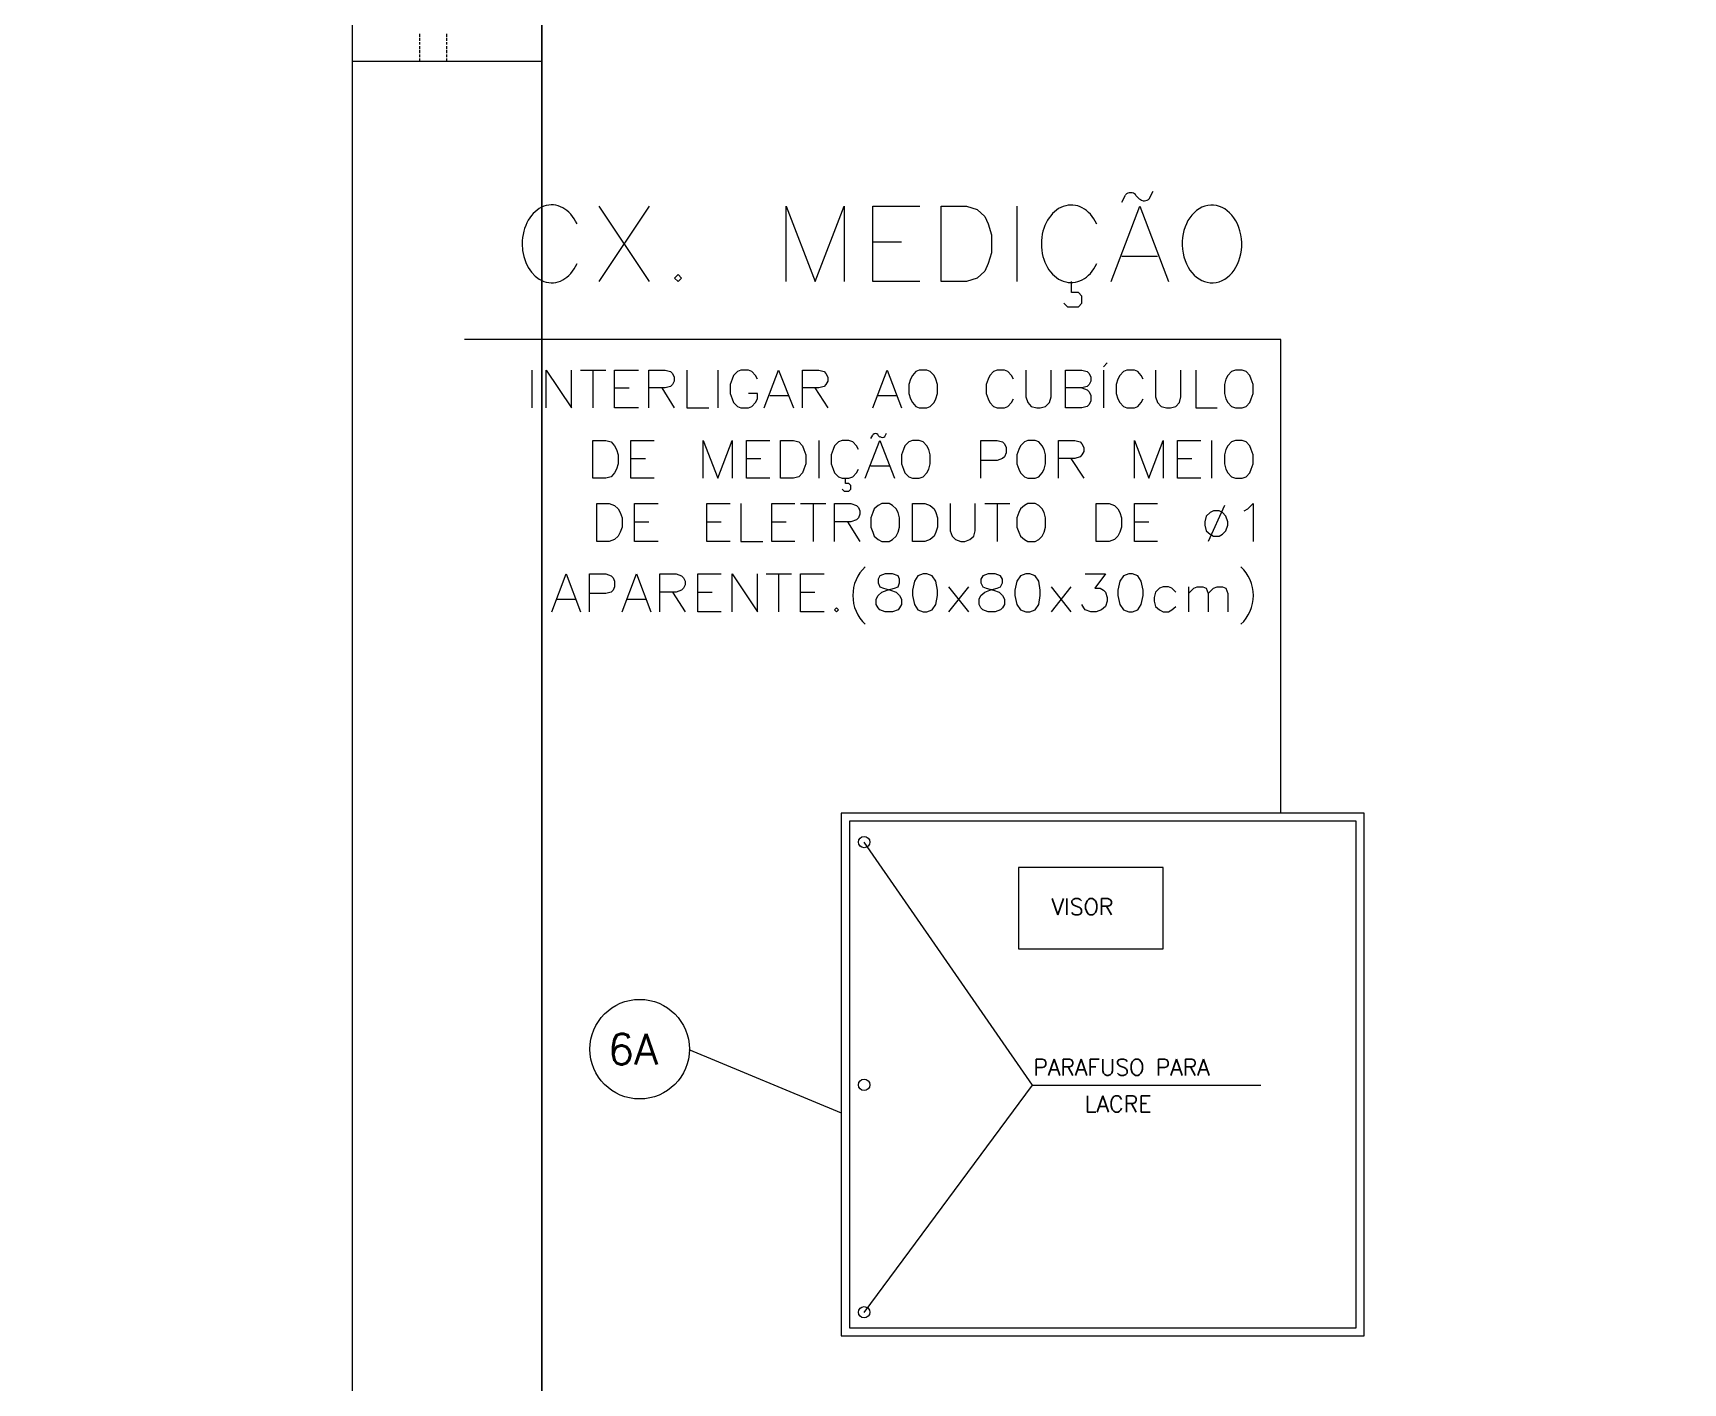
# Model space of a CAD drawing. Header units: inches. Extents: x 5 to 1823, y 18 to 726.
# Drawn here: x 132.2 to 207, y 165.9 to 227 of the extents above; entities that cross this region are included whole.
import ezdxf

# ---------------------------------------------------------------- set-up
doc = ezdxf.new("R2010")
doc.units = ezdxf.units.IN
doc.header["$MEASUREMENT"] = 0
for name, color, linetype in [('PDF2_0', 7, 'Continuous'), ('PDF2_EL0001', 1, 'Continuous'), ('PDF2_Texto', 1, 'Continuous')]:
    doc.layers.add(name, color=color, linetype=linetype)
doc.layers.add('PDF2_EL0012', color=7, linetype='Continuous', true_color=0x00dddd)
doc.layers.add('PDF2_ENIT-EL00132', color=7, linetype='Continuous', true_color=0x00dddd)
doc.styles.add('PDF RomanS', font='romans__.ttf')

msp = doc.modelspace()

# ---------------------------------------------------------------- linework, layer by layer
at = {"layer": 'PDF2_0', "lineweight": 5}
for points in [[(149.74, 226.877), (149.74, 227.012)], [(149.74, 226.698), (149.74, 226.833)], [(149.74, 226.518), (149.74, 226.63)], [(150.952, 226.877), (150.952, 227.012)], [(150.952, 226.698), (150.952, 226.833)], [(150.952, 226.518), (150.952, 226.63)], [(149.74, 226.316), (149.74, 226.451)], [(149.74, 226.137), (149.74, 226.271)], [(149.74, 225.957), (149.74, 226.069)], [(149.74, 225.777), (149.74, 225.89)], [(150.952, 226.316), (150.952, 226.451)], [(150.952, 226.137), (150.952, 226.271)], [(150.952, 225.957), (150.952, 226.069)], [(150.952, 225.777), (150.952, 225.89)], [(146.686, 225.777), (155.263, 225.777)], [(182.789, 219.536), (182.969, 219.872)], [(157.845, 219.199), (160.135, 215.786)], [(160.135, 219.199), (157.845, 215.786)], [(166.332, 215.786), (166.332, 219.199), (167.657, 215.786), (168.959, 219.199), (168.959, 215.786)], [(172.394, 215.786), (170.261, 215.786), (170.261, 219.199), (172.394, 219.199)], [(176.795, 219.199), (176.795, 215.786)], [(181.06, 215.786), (182.363, 219.199), (183.665, 215.786)], [(181.554, 219.378), (181.712, 219.693)], [(170.261, 217.582), (171.563, 217.582)], [(181.554, 216.931), (183.171, 216.931)], [(178.927, 214.798), (179.085, 214.641), (179.579, 214.641), (179.736, 214.798), (179.736, 215.113), (179.579, 215.292), (179.264, 215.292), (179.264, 215.786)], [(188.761, 191.695), (188.761, 213.159), (151.761, 213.159)], [(154.814, 211.767), (154.814, 210.061)], [(155.465, 210.061), (155.465, 211.767), (156.61, 210.061), (156.61, 211.767)], [(157.014, 211.767), (158.159, 211.767)], [(157.576, 211.767), (157.576, 210.061)], [(159.641, 210.061), (158.564, 210.061), (158.564, 211.767), (159.641, 211.767)], [(160.113, 210.061), (160.113, 211.767), (160.854, 211.767), (161.101, 211.7), (161.19, 211.61), (161.258, 211.453), (161.258, 211.273), (161.19, 211.116), (161.101, 211.026), (160.854, 210.959), (160.113, 210.959)], [(161.842, 211.767), (161.842, 210.061), (162.829, 210.061)], [(163.234, 211.767), (163.234, 210.061)], [(165.03, 211.363), (164.94, 211.52), (164.783, 211.7), (164.626, 211.767), (164.289, 211.767), (164.132, 211.7), (163.952, 211.52), (163.885, 211.363), (163.795, 211.116), (163.795, 210.712), (163.885, 210.465), (163.952, 210.308), (164.132, 210.128), (164.289, 210.061), (164.626, 210.061), (164.783, 210.128), (164.94, 210.308), (165.03, 210.465), (165.03, 210.712), (164.626, 210.712)], [(165.344, 210.061), (165.995, 211.767), (166.669, 210.061)], [(167.073, 210.061), (167.073, 211.767), (167.814, 211.767), (168.061, 211.7), (168.128, 211.61), (168.218, 211.453), (168.218, 211.273), (168.128, 211.116), (168.061, 211.026), (167.814, 210.959), (167.073, 210.959)], [(170.261, 210.061), (170.912, 211.767), (171.563, 210.061)], [(176.637, 211.363), (176.548, 211.52), (176.39, 211.7), (176.233, 211.767), (175.896, 211.767), (175.739, 211.7), (175.56, 211.52), (175.492, 211.363), (175.403, 211.116), (175.403, 210.712), (175.492, 210.465), (175.56, 210.308), (175.739, 210.128), (175.896, 210.061), (176.233, 210.061), (176.39, 210.128), (176.548, 210.308), (176.637, 210.465)], [(177.199, 211.767), (177.199, 210.555), (177.288, 210.308), (177.446, 210.128), (177.693, 210.061), (177.85, 210.061), (178.097, 210.128), (178.276, 210.308), (178.344, 210.555), (178.344, 211.767)], [(179.736, 210.959), (179.983, 210.869), (180.073, 210.779), (180.14, 210.622), (180.14, 210.375), (180.073, 210.218), (179.983, 210.128), (179.736, 210.061), (178.995, 210.061), (178.995, 211.767), (179.736, 211.767), (179.983, 211.7), (180.073, 211.61), (180.14, 211.453), (180.14, 211.273), (180.073, 211.116), (179.983, 211.026), (179.736, 210.959), (178.995, 210.959)], [(180.724, 211.924), (180.881, 212.104)], [(180.724, 211.767), (180.724, 210.061)], [(182.52, 211.363), (182.43, 211.52), (182.273, 211.7), (182.116, 211.767), (181.779, 211.767), (181.622, 211.7), (181.465, 211.52), (181.375, 211.363), (181.285, 211.116), (181.285, 210.712), (181.375, 210.465), (181.465, 210.308), (181.622, 210.128), (181.779, 210.061), (182.116, 210.061), (182.273, 210.128), (182.43, 210.308), (182.52, 210.465)], [(183.081, 211.767), (183.081, 210.555), (183.171, 210.308), (183.328, 210.128), (183.575, 210.061), (183.755, 210.061), (184.002, 210.128), (184.159, 210.308), (184.226, 210.555), (184.226, 211.767)], [(184.9, 211.767), (184.9, 210.061), (185.865, 210.061)], [(158.564, 210.959), (159.215, 210.959)], [(160.696, 210.959), (161.258, 210.061)], [(167.634, 210.959), (168.218, 210.061)], [(165.591, 210.622), (166.422, 210.622)], [(170.508, 210.622), (171.316, 210.622)], [(170.171, 208.669), (170.261, 208.826)], [(170.486, 208.826), (170.575, 208.736)], [(170.8, 208.736), (170.89, 208.916)], [(160.36, 206.873), (159.304, 206.873), (159.304, 208.579), (160.36, 208.579)], [(162.582, 206.873), (162.582, 208.579), (163.234, 206.873), (163.885, 208.579), (163.885, 206.873)], [(165.591, 206.873), (164.536, 206.873), (164.536, 208.579), (165.591, 208.579)], [(167.814, 208.579), (167.814, 206.873)], [(169.61, 208.175), (169.52, 208.332), (169.363, 208.512), (169.183, 208.579), (168.869, 208.579), (168.712, 208.512), (168.532, 208.332), (168.465, 208.175), (168.375, 207.928), (168.375, 207.524), (168.465, 207.277), (168.532, 207.12), (168.712, 206.94), (168.869, 206.873), (169.183, 206.873), (169.363, 206.94), (169.52, 207.12), (169.61, 207.277)], [(169.924, 206.873), (170.575, 208.579), (171.249, 206.873)], [(175.156, 206.873), (175.156, 208.579), (175.896, 208.579), (176.143, 208.512), (176.233, 208.422), (176.301, 208.265), (176.301, 208.018), (176.233, 207.838), (176.143, 207.771), (175.896, 207.681), (175.156, 207.681)], [(178.681, 206.873), (178.681, 208.579), (179.421, 208.579), (179.668, 208.512), (179.736, 208.422), (179.826, 208.265), (179.826, 208.085), (179.736, 207.928), (179.668, 207.838), (179.421, 207.771), (178.681, 207.771)], [(182.116, 206.873), (182.116, 208.579), (182.767, 206.873), (183.418, 208.579), (183.418, 206.873)], [(185.124, 206.873), (184.069, 206.873), (184.069, 208.579), (185.124, 208.579)], [(185.618, 208.579), (185.618, 206.873)], [(159.304, 207.771), (159.956, 207.771)], [(164.536, 207.771), (165.187, 207.771)], [(170.171, 207.434), (171.002, 207.434)], [(179.242, 207.771), (179.826, 206.873)], [(184.069, 207.771), (184.72, 207.771)], [(168.869, 206.379), (168.959, 206.289), (169.183, 206.289), (169.273, 206.379), (169.273, 206.536), (169.183, 206.626), (169.026, 206.626), (169.026, 206.873)], [(160.539, 203.999), (159.462, 203.999), (159.462, 205.728), (160.539, 205.728)], [(163.795, 203.999), (162.74, 203.999), (162.74, 205.728), (163.795, 205.728)], [(164.289, 205.728), (164.289, 203.999), (165.277, 203.999)], [(166.736, 203.999), (165.681, 203.999), (165.681, 205.728), (166.736, 205.728)], [(166.983, 205.728), (168.128, 205.728)], [(167.567, 205.728), (167.567, 203.999)], [(168.532, 203.999), (168.532, 205.728), (169.273, 205.728), (169.52, 205.638), (169.61, 205.548), (169.677, 205.391), (169.677, 205.234), (169.61, 205.077), (169.52, 204.987), (169.273, 204.897), (168.532, 204.897)], [(173.764, 205.728), (173.764, 204.493), (173.853, 204.246), (174.01, 204.089), (174.257, 203.999), (174.437, 203.999), (174.662, 204.089), (174.841, 204.246), (174.909, 204.493), (174.909, 205.728)], [(175.335, 205.728), (176.48, 205.728)], [(175.896, 205.728), (175.896, 203.999)], [(183.171, 203.999), (182.116, 203.999), (182.116, 205.728), (183.171, 205.728)], [(187.1, 205.391), (187.257, 205.481), (187.504, 205.728), (187.504, 203.999)], [(159.462, 204.897), (160.113, 204.897)], [(162.74, 204.897), (163.391, 204.897)], [(165.681, 204.897), (166.332, 204.897)], [(169.116, 204.897), (169.677, 203.999)], [(182.116, 204.897), (182.767, 204.897)], [(186.202, 205.638), (185.461, 203.999)], [(155.712, 200.811), (156.363, 202.539), (157.014, 200.811)], [(157.418, 200.811), (157.418, 202.539), (158.159, 202.539), (158.406, 202.45), (158.496, 202.36), (158.564, 202.203), (158.564, 201.956), (158.496, 201.799), (158.406, 201.709), (158.159, 201.641), (157.418, 201.641)], [(158.9, 200.811), (159.551, 202.539), (160.203, 200.811)], [(160.607, 200.811), (160.607, 202.539), (161.348, 202.539), (161.595, 202.45), (161.684, 202.36), (161.752, 202.203), (161.752, 202.046), (161.684, 201.888), (161.595, 201.799), (161.348, 201.709), (160.607, 201.709)], [(163.391, 200.811), (162.335, 200.811), (162.335, 202.539), (163.391, 202.539)], [(163.885, 200.811), (163.885, 202.539), (165.03, 200.811), (165.03, 202.539)], [(165.434, 202.539), (166.579, 202.539)], [(165.995, 202.539), (165.995, 200.811)], [(168.061, 200.811), (166.983, 200.811), (166.983, 202.539), (168.061, 202.539)], [(173.696, 201.956), (174.594, 200.811)], [(174.594, 201.956), (173.696, 200.811)], [(178.344, 201.956), (179.242, 200.811)], [(179.242, 201.956), (178.344, 200.811)], [(179.893, 202.539), (180.813, 202.539), (180.319, 201.888), (180.566, 201.888), (180.724, 201.799), (180.813, 201.709), (180.881, 201.462), (180.881, 201.305), (180.813, 201.058), (180.634, 200.9), (180.387, 200.811), (180.14, 200.811), (179.893, 200.9), (179.826, 200.99), (179.736, 201.147)], [(184.002, 201.709), (183.822, 201.888), (183.665, 201.956), (183.418, 201.956), (183.261, 201.888), (183.081, 201.709), (183.014, 201.462), (183.014, 201.305), (183.081, 201.058), (183.261, 200.9), (183.418, 200.811), (183.665, 200.811), (183.822, 200.9), (184.002, 201.058)], [(184.563, 201.956), (184.563, 200.811)], [(184.563, 201.641), (184.81, 201.888), (184.967, 201.956), (185.214, 201.956), (185.371, 201.888), (185.461, 201.641), (185.461, 200.811)], [(185.461, 201.641), (185.708, 201.888), (185.865, 201.956), (186.112, 201.956), (186.269, 201.888), (186.359, 201.641), (186.359, 200.811)], [(155.959, 201.394), (156.767, 201.394)], [(159.147, 201.394), (159.956, 201.394)], [(161.19, 201.709), (161.752, 200.811)], [(162.335, 201.709), (162.987, 201.709)], [(166.983, 201.709), (167.634, 201.709)], [(169.857, 190.371), (177.491, 179.369), (169.857, 169.064)], [(177.491, 179.369), (187.841, 179.369)]]:
    msp.add_lwpolyline(points, dxfattribs=at)
for points in [[(173.359, 215.786), (173.359, 219.199), (174.504, 219.199), (174.998, 219.042), (175.335, 218.727), (175.492, 218.391), (175.649, 217.897), (175.649, 217.088), (175.492, 216.594), (175.335, 216.258), (174.998, 215.943), (174.504, 215.786)], [(161.437, 216.101), (161.28, 215.943), (161.437, 215.786), (161.595, 215.943)], [(172.371, 211.767), (172.214, 211.7), (172.057, 211.52), (171.967, 211.363), (171.9, 211.116), (171.9, 210.712), (171.967, 210.465), (172.057, 210.308), (172.214, 210.128), (172.371, 210.061), (172.708, 210.061), (172.865, 210.128), (173.045, 210.308), (173.112, 210.465), (173.202, 210.712), (173.202, 211.116), (173.112, 211.363), (173.045, 211.52), (172.865, 211.7), (172.708, 211.767)], [(186.696, 211.767), (186.516, 211.7), (186.359, 211.52), (186.269, 211.363), (186.202, 211.116), (186.202, 210.712), (186.269, 210.465), (186.359, 210.308), (186.516, 210.128), (186.696, 210.061), (187.01, 210.061), (187.19, 210.128), (187.347, 210.308), (187.414, 210.465), (187.504, 210.712), (187.504, 211.116), (187.414, 211.363), (187.347, 211.52), (187.19, 211.7), (187.01, 211.767)], [(157.576, 206.873), (157.576, 208.579), (158.159, 208.579), (158.406, 208.512), (158.564, 208.332), (158.653, 208.175), (158.721, 207.928), (158.721, 207.524), (158.653, 207.277), (158.564, 207.12), (158.406, 206.94), (158.159, 206.873)], [(166.085, 206.873), (166.085, 208.579), (166.669, 208.579), (166.916, 208.512), (167.073, 208.332), (167.14, 208.175), (167.23, 207.928), (167.23, 207.524), (167.14, 207.277), (167.073, 207.12), (166.916, 206.94), (166.669, 206.873)], [(172.057, 208.579), (171.9, 208.512), (171.72, 208.332), (171.653, 208.175), (171.563, 207.928), (171.563, 207.524), (171.653, 207.277), (171.72, 207.12), (171.9, 206.94), (172.057, 206.873), (172.371, 206.873), (172.551, 206.94), (172.708, 207.12), (172.798, 207.277), (172.865, 207.524), (172.865, 207.928), (172.798, 208.175), (172.708, 208.332), (172.551, 208.512), (172.371, 208.579)], [(177.288, 208.579), (177.131, 208.512), (176.952, 208.332), (176.884, 208.175), (176.795, 207.928), (176.795, 207.524), (176.884, 207.277), (176.952, 207.12), (177.131, 206.94), (177.288, 206.873), (177.625, 206.873), (177.782, 206.94), (177.94, 207.12), (178.029, 207.277), (178.097, 207.524), (178.097, 207.928), (178.029, 208.175), (177.94, 208.332), (177.782, 208.512), (177.625, 208.579)], [(186.696, 208.579), (186.516, 208.512), (186.359, 208.332), (186.269, 208.175), (186.202, 207.928), (186.202, 207.524), (186.269, 207.277), (186.359, 207.12), (186.516, 206.94), (186.696, 206.873), (187.01, 206.873), (187.19, 206.94), (187.347, 207.12), (187.414, 207.277), (187.504, 207.524), (187.504, 207.928), (187.414, 208.175), (187.347, 208.332), (187.19, 208.512), (187.01, 208.579)], [(157.755, 203.999), (157.755, 205.728), (158.317, 205.728), (158.564, 205.638), (158.721, 205.481), (158.81, 205.324), (158.9, 205.077), (158.9, 204.65), (158.81, 204.425), (158.721, 204.246), (158.564, 204.089), (158.317, 203.999)], [(170.665, 205.728), (170.508, 205.638), (170.328, 205.481), (170.261, 205.324), (170.171, 205.077), (170.171, 204.65), (170.261, 204.425), (170.328, 204.246), (170.508, 204.089), (170.665, 203.999), (171.002, 203.999), (171.159, 204.089), (171.316, 204.246), (171.406, 204.425), (171.473, 204.65), (171.473, 205.077), (171.406, 205.324), (171.316, 205.481), (171.159, 205.638), (171.002, 205.728)], [(172.057, 203.999), (172.057, 205.728), (172.618, 205.728), (172.865, 205.638), (173.045, 205.481), (173.112, 205.324), (173.202, 205.077), (173.202, 204.65), (173.112, 204.425), (173.045, 204.246), (172.865, 204.089), (172.618, 203.999)], [(177.288, 205.728), (177.131, 205.638), (176.952, 205.481), (176.884, 205.324), (176.795, 205.077), (176.795, 204.65), (176.884, 204.425), (176.952, 204.246), (177.131, 204.089), (177.288, 203.999), (177.625, 203.999), (177.782, 204.089), (177.94, 204.246), (178.029, 204.425), (178.097, 204.65), (178.097, 205.077), (178.029, 205.324), (177.94, 205.481), (177.782, 205.638), (177.625, 205.728)], [(180.387, 203.999), (180.387, 205.728), (180.971, 205.728), (181.218, 205.638), (181.375, 205.481), (181.465, 205.324), (181.532, 205.077), (181.532, 204.65), (181.465, 204.425), (181.375, 204.246), (181.218, 204.089), (180.971, 203.999)], [(185.708, 205.391), (185.551, 205.324), (185.371, 205.144), (185.304, 204.897), (185.304, 204.74), (185.371, 204.493), (185.551, 204.336), (185.708, 204.246), (185.955, 204.246), (186.112, 204.336), (186.269, 204.493), (186.359, 204.74), (186.359, 204.897), (186.269, 205.144), (186.112, 205.324), (185.955, 205.391)], [(170.822, 202.539), (170.575, 202.45), (170.508, 202.293), (170.508, 202.135), (170.575, 201.956), (170.755, 201.888), (171.069, 201.799), (171.316, 201.709), (171.473, 201.552), (171.563, 201.394), (171.563, 201.147), (171.473, 200.99), (171.406, 200.9), (171.159, 200.811), (170.822, 200.811), (170.575, 200.9), (170.508, 200.99), (170.418, 201.147), (170.418, 201.394), (170.508, 201.552), (170.665, 201.709), (170.912, 201.799), (171.249, 201.888), (171.406, 201.956), (171.473, 202.135), (171.473, 202.293), (171.406, 202.45), (171.159, 202.539)], [(172.551, 202.539), (172.304, 202.45), (172.147, 202.203), (172.057, 201.799), (172.057, 201.552), (172.147, 201.147), (172.304, 200.9), (172.551, 200.811), (172.708, 200.811), (172.955, 200.9), (173.112, 201.147), (173.202, 201.552), (173.202, 201.799), (173.112, 202.203), (172.955, 202.45), (172.708, 202.539)], [(175.492, 202.539), (175.245, 202.45), (175.156, 202.293), (175.156, 202.135), (175.245, 201.956), (175.403, 201.888), (175.739, 201.799), (175.986, 201.709), (176.143, 201.552), (176.233, 201.394), (176.233, 201.147), (176.143, 200.99), (176.054, 200.9), (175.807, 200.811), (175.492, 200.811), (175.245, 200.9), (175.156, 200.99), (175.088, 201.147), (175.088, 201.394), (175.156, 201.552), (175.335, 201.709), (175.56, 201.799), (175.896, 201.888), (176.054, 201.956), (176.143, 202.135), (176.143, 202.293), (176.054, 202.45), (175.807, 202.539)], [(177.199, 202.539), (176.952, 202.45), (176.795, 202.203), (176.705, 201.799), (176.705, 201.552), (176.795, 201.147), (176.952, 200.9), (177.199, 200.811), (177.378, 200.811), (177.625, 200.9), (177.782, 201.147), (177.85, 201.552), (177.85, 201.799), (177.782, 202.203), (177.625, 202.45), (177.378, 202.539)], [(181.869, 202.539), (181.622, 202.45), (181.465, 202.203), (181.375, 201.799), (181.375, 201.552), (181.465, 201.147), (181.622, 200.9), (181.869, 200.811), (182.026, 200.811), (182.273, 200.9), (182.43, 201.147), (182.52, 201.552), (182.52, 201.799), (182.43, 202.203), (182.273, 202.45), (182.026, 202.539)], [(168.622, 200.99), (168.532, 200.9), (168.622, 200.811), (168.712, 200.9)]]:
    msp.add_lwpolyline(points, close=True, dxfattribs=at)
msp.add_lwpolyline([(182.161, 219.693), (182.34, 219.536, 0.414254), (182.806, 219.541)], format="xyb", dxfattribs=at)
for centre in [(169.868, 190.382), (169.868, 179.38), (169.868, 169.075)]:
    msp.add_circle(centre, 0.258, dxfattribs=at)
for centre, radius, start, end in [((181.947, 219.48), 0.326, 44.99604, 135.00396), ((170.384, 208.725), 0.168, 45.00246, 134.99754), ((170.699, 208.882), 0.168, 225.00246, 314.99754), ((171.132, 201.552), 1.776, 132.84858, 227.15142), ((185.735, 201.552), 1.776, 312.84858, 47.15142)]:
    msp.add_arc(centre, radius, start, end, dxfattribs=at)
for centre, major_axis, ratio, start_param, end_param in [((155.708, 217.49), (0.006, 1.766), 0.755779, 5.250458, 10.466612), ((179.251, 217.492), (0.001, 1.758), 0.766445, 5.248991, 10.459896), ((185.632, 217.487), (-0.024, 1.762), 0.76652, 0.227185, 6.51037)]:
    msp.add_ellipse(centre, major_axis=major_axis, ratio=ratio, start_param=start_param, end_param=end_param, dxfattribs=at)
at = {"layer": 'PDF2_EL0001', "lineweight": 5}
msp.add_lwpolyline([(146.686, 129.817), (146.686, 249.801), (129.511, 249.801), (129.511, 254.965), (361.013, 254.965), (361.013, 249.801), (343.837, 249.801), (343.837, 129.817), (343.837, 249.801)], dxfattribs=at)
for points in [[(155.263, 249.801), (155.263, 129.817)], [(168.824, 191.695), (168.824, 168.008), (192.533, 168.008), (192.533, 191.695)], [(176.862, 185.543), (183.418, 185.543), (183.418, 189.225), (176.862, 189.225)]]:
    msp.add_lwpolyline(points, close=True, dxfattribs=at)
at = {"layer": 'PDF2_EL0012', "lineweight": 5}
msp.add_lwpolyline([(192.174, 168.368), (192.174, 191.336), (169.206, 191.336), (169.206, 168.368)], close=True, dxfattribs=at)
at = {"layer": 'PDF2_ENIT-EL00132', "lineweight": 5}
msp.add_lwpolyline([(161.931, 180.986), (168.824, 178.112)], dxfattribs=at)
msp.add_circle((159.697, 180.997), 2.256, dxfattribs=at)

# ---------------------------------------------------------------- texts
at = {"layer": 'PDF2_Texto', "attachment_point": 7, "style": 'PDF RomanS'}
for s, insert, char_height in [('VISOR', (178.366, 187.086), 0.735), ('6A', (158.249, 180.299), 1.4), ('PARAFUSO PARA', (177.535, 179.811), 0.73498), ('LACRE', (179.87, 178.15), 0.735)]:
    msp.add_mtext(s, dxfattribs=dict(at, insert=insert, char_height=char_height))

doc.saveas('drawing.dxf')
